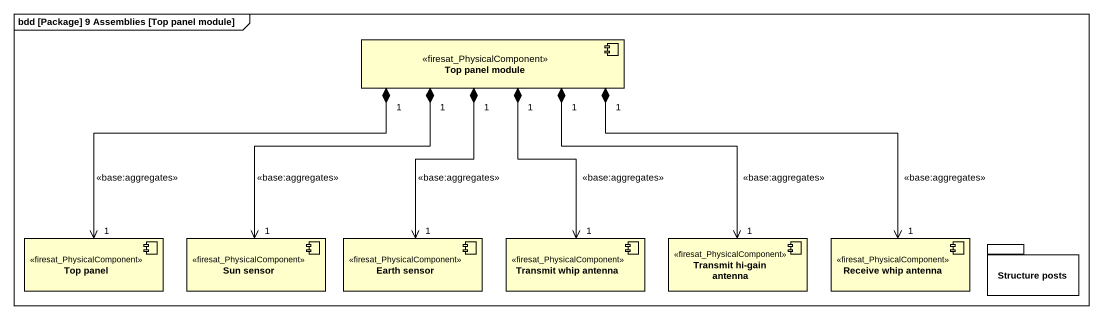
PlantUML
@startuml
mainframe bdd [Package] 9 Assemblies [Top panel module]
component "Top panel module" as Top_panel_module <<firesat_PhysicalComponent>>
component "Top panel" as Top_panel <<firesat_PhysicalComponent>>
component "Sun sensor" as Sun_sensor <<firesat_PhysicalComponent>>
component "Earth sensor" as Earth_sensor <<firesat_PhysicalComponent>>
component "Transmit whip antenna" as Transmit_whip_antenna <<firesat_PhysicalComponent>>
component "Transmit hi-gain antenna" as Transmit_hi_gain_antenna <<firesat_PhysicalComponent>>
component "Receive whip antenna" as Receive_whip_antenna <<firesat_PhysicalComponent>>
package "Structure posts" as Structure_posts {
}
Top_panel_module "1" *-left-> "1" Top_panel : <<base:aggregates>>
Top_panel_module "1" *--> "1" Sun_sensor : <<base:aggregates>>
Top_panel_module "1" *--> "1" Earth_sensor : <<base:aggregates>>
Top_panel_module "1" *--> "1" Transmit_whip_antenna : <<base:aggregates>>
Top_panel_module "1" *--> "1" Transmit_hi_gain_antenna : <<base:aggregates>>
Top_panel_module "1" *-right-> "1" Receive_whip_antenna : <<base:aggregates>>
@enduml
